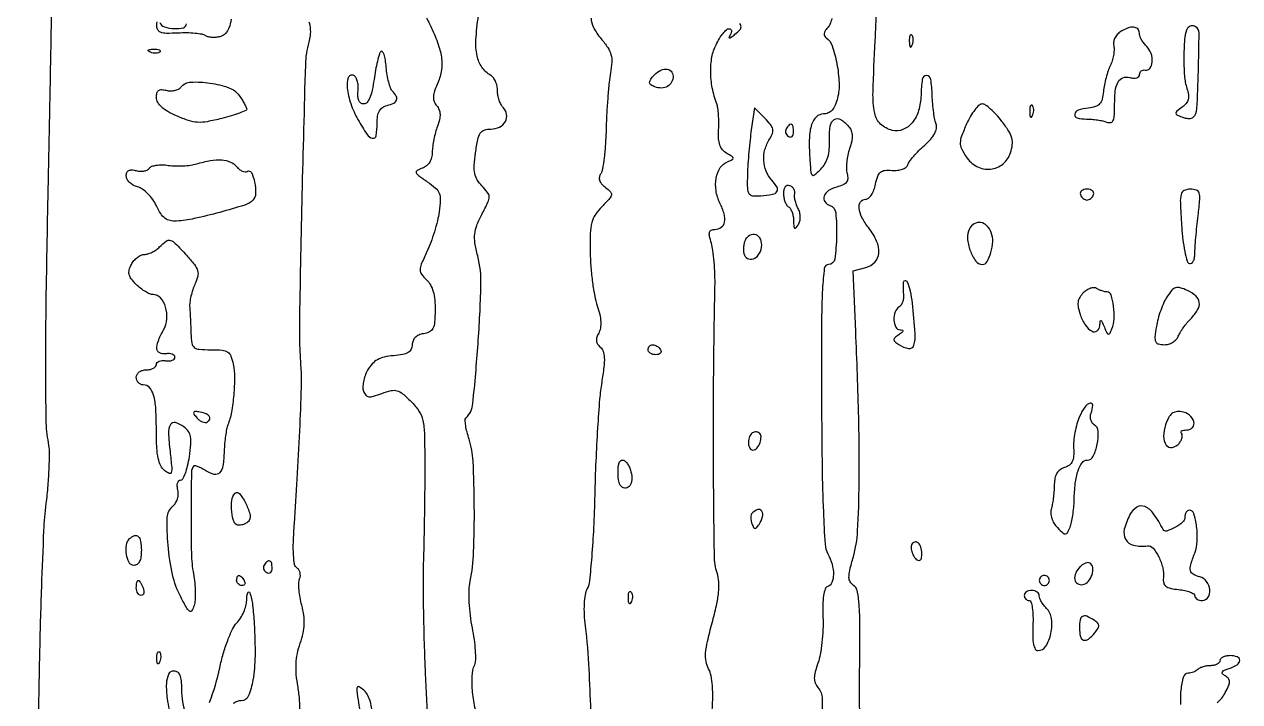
# Model space of a CAD drawing. Extents: x 0 to 5034, y 0 to 2560.
# Drawn here: x 4597.7 to 4839.9, y 1352.8 to 1487.9 of the extents above; entities that cross this region are included whole.
import ezdxf

# ---------------------------------------------------------------- set-up
doc = ezdxf.new("R2010")
doc.units = 0

msp = doc.modelspace()

# ---------------------------------------------------------------- linework, layer by layer
for points in [[(4605.074246, 1650.185329, -0.000308), (4604.971162, 1621.918107, -0.000947), (4604.80483, 1594.907046, -0.00266), (4604.552007, 1576, 0.000231), (4604.351553, 1565.003869, 0.000096), (4604.089997, 1550.121875, 0.000095), (4603.815612, 1534.164555, 0.000122), (4603.569805, 1519.5, -0.000281), (4603.313196, 1504.476953, -0.000192), (4603.005499, 1487.409375, -0.000194), (4602.696185, 1470.956661, -0.000392), (4602.437425, 1458, 0.001107), (4601.995296, 1434.153122, 0.00411), (4601.873466, 1419.122054, 0.004948), (4601.974815, 1408.998392, 0.041408), (4602.443563, 1404.449144, -0.045449), (4602.618189, 1402.608917, -0.010601), (4602.56409, 1399.504533, -0.010847), (4602.347679, 1395.921019, -0.010448), (4601.974265, 1392.305115, 0.019756), (4601.523306, 1386.967908, 0.002626), (4601.075884, 1375.656444, 0.003038), (4600.697175, 1362.233449, 0.002547), (4600.454564, 1347.99342, -0.001979)], [(4764.318228, 1348.191084, -0.012374), (4764.164097, 1353.14346, -0.004943), (4764.187981, 1359.931923, 0.003602), (4764.237299, 1367.888202, 0.018583), (4764.069256, 1372.288876, 0.029859), (4763.706498, 1374.959068, 0.208571), (4762.974096, 1376.01601, -0.121329), (4762.30367, 1376.699507, -0.132193), (4762.054635, 1377.594442, -0.061656), (4762.217597, 1379.010068, -0.009973), (4762.925565, 1381.696108, 0.056311), (4763.786803, 1386.863385, 0.010488), (4764.091868, 1396.491755, 0.009184), (4763.992243, 1409.481279, 0.004063), (4763.40624, 1426.628172), (4762.893059, 1438.756343), (4765.44653, 1439.397224, 0.147844), (4767.217347, 1440.457419, 0.168469), (4767.991015, 1442.267275, 0.122135), (4767.574138, 1444.654207, 0.062718), (4766, 1447.272871, -0.046039), (4764.643153, 1449.368906, -0.09372), (4764.07379, 1451.238643, -0.178705), (4764.383111, 1452.475934, -0.247936), (4765.375, 1453, 0.182636), (4765.945239, 1453.21548, 0.066358), (4766.521816, 1453.878611, 0.054761), (4767.017957, 1454.846306, 0.041762), (4767.348203, 1455.991016, -0.033311), (4767.776343, 1457.574945, -0.136325), (4768.334583, 1458.38818, -0.151801), (4769.195686, 1458.749152, -0.044584), (4770.645741, 1458.758629, 0.045539), (4771.72895, 1458.767771, 0.059662), (4772.694314, 1458.982265, 0.072113), (4773.419789, 1459.361614, 0.157091), (4773.78742, 1459.862259, -0.079314), (4774.138614, 1460.536763, -0.017362), (4774.956864, 1461.563101, -0.017661), (4775.997997, 1462.696253, -0.01614), (4777.147342, 1463.788866, 0.029455), (4778.350809, 1464.995509, 0.055741), (4779.140974, 1466.116915, 0.075085), (4779.507525, 1467.113148, 0.148523), (4779.430671, 1467.94422, -0.05092), (4779.175831, 1468.812922, -0.012386), (4778.939195, 1470.290266, -0.012572), (4778.751548, 1472.006361, -0.01222), (4778.648211, 1473.746046, 0.029176), (4778.351033, 1476.924478, 0.368194), (4777.507824, 1477.654612, 0.376223), (4776.674426, 1476.935942, 0.029377), (4776.417703, 1473.764051, -0.066633), (4775.934508, 1470.673593, -0.099168), (4774.660016, 1468.260126, -0.126278), (4772.815441, 1466.898119, -0.155549), (4770.693183, 1466.736138, -0.132052), (4768.372716, 1467.988885, -0.157466), (4767.183968, 1470.160676, -0.055064), (4766.853714, 1474.362948, -0.00532), (4767.286282, 1484.600688, 0.005702), (4767.546673, 1490.877083, 0.005055)], [(4638.932405, 1488.877542, -0.052693), (4638.452471, 1487.128423, -0.08951), (4637.791303, 1486.053957, -0.134119), (4636.871498, 1485.459215, -0.048528), (4636.07362, 1485.288861, -0.0409), (4635.209946, 1485.261545, -0.042722), (4634.411446, 1485.370433, -0.083355), (4633.818078, 1485.612434, 0.096302), (4633.092616, 1485.886796, 0.018931), (4631.7049, 1486.070615, 0.019436), (4630.046839, 1486.161852, 0.016957), (4628.30913, 1486.130904, -0.013991), (4625.985684, 1486.07574, -0.08817), (4624.824436, 1486.287203, -0.196136), (4624.258959, 1486.807035, -0.121595), (4624.078947, 1487.703923, -0.021898), (4624.137704, 1488.372058, -0.173426)], [(4624.662281, 1488.25, 0.222278), (4625.594539, 1487.381818, 0.066492), (4627.555003, 1487.025903, 0.074256), (4629.388103, 1487.212489, 0.342837), (4630, 1488, -0.153634)], [(4652.71372, 1348.718371, 0.007784), (4652.541555, 1353.088013, 0.031222), (4652.228465, 1355.743304, -0.022898), (4651.895352, 1358.214212, -0.034708), (4651.854535, 1360.381575, -0.037355), (4652.109962, 1362.410511, -0.033359), (4652.669515, 1364.459393, 0.028771), (4653.240016, 1366.475465, 0.044057), (4653.475628, 1368.275087, 0.044907), (4653.390423, 1370.062752, 0.031424), (4652.989071, 1372.040589, -0.02209), (4652.645581, 1373.584903, -0.023221), (4652.446579, 1375.128031, -0.023668), (4652.400345, 1376.467906, -0.088624), (4652.558465, 1377.291762, 0.075692), (4652.695625, 1377.918918, 0.076039), (4652.639566, 1378.557445, 0.081895), (4652.404537, 1379.109059, 0.113234), (4652.023058, 1379.485749, -0.21407), (4651.544039, 1380.192814, -0.02899), (4651.332218, 1382.015233, -0.02388), (4651.305886, 1384.649086, -0.008953), (4651.511354, 1388.3369, 0.004078), (4652.093216, 1397.220167, 0.003247), (4652.580581, 1406.813594, 0.002308), (4652.926046, 1415.522259, 0.025649), (4652.869515, 1419, -0.020726), (4652.595252, 1429.508146, -0.002215), (4653.078126, 1453.914977, -0.000987), (4653.757185, 1479.842022, -0.062866), (4654.451375, 1484.322145, 0.043673), (4654.715702, 1485.681866, 0.047954), (4654.727622, 1487.024169, 0.04935), (4654.486346, 1488.309375, 0.051847)], [(4677.823044, 1489.170657, -0.018308), (4678.997144, 1486.816529, -0.027193), (4680.330699, 1483.395113, -0.060394), (4680.876443, 1480.655611, -0.071655), (4680.709606, 1478.17179, -0.054402), (4679.852978, 1475.576667, 0.03034), (4679.356726, 1474.285224, 0.078078), (4679.207378, 1473.299478, 0.099369), (4679.38011, 1472.462689, 0.072897), (4679.874473, 1471.65125, -0.080121), (4680.349309, 1470.846057, -0.084458), (4680.535674, 1469.947049, -0.067733), (4680.429237, 1468.879454, -0.032184), (4680.021495, 1467.556537, 0.025072), (4679.630111, 1466.347987, 0.016849), (4679.300064, 1464.934312, 0.016993), (4679.07276, 1463.540698, 0.031935), (4679, 1462.402676, -0.061376), (4678.86713, 1461.324324, -0.076998), (4678.476389, 1460.397264, -0.082359), (4677.849932, 1459.678558, -0.083999), (4677.028997, 1459.20643, 0.038337), (4675.968067, 1458.718645, 0.367375), (4675.806088, 1458.287097, 0.15139), (4676.216986, 1457.741582, 0.008246), (4678.002395, 1456.498391, -0.031766), (4679.637942, 1455.241407, -0.119347), (4680.378681, 1454.191563, -0.107119), (4680.5989, 1452.856365, -0.023064), (4680.372738, 1450.509736, -0.024979), (4680.018528, 1448.689052, -0.014038), (4679.417128, 1446.517474, -0.013983), (4678.685089, 1444.353564, -0.022146), (4677.925724, 1442.549748, 0.010228), (4676.806316, 1440.058402, 0.096942), (4676.565291, 1438.919492, 0.165493), (4676.850013, 1438.038962, 0.045034), (4677.839964, 1436.93447, -0.078904), (4678.628622, 1435.925168, -0.057126), (4679.174303, 1434.603975, -0.046648), (4679.484902, 1432.938043, -0.026405), (4679.56358, 1430.884721, -0.016309), (4679.449062, 1428.455865, -0.094616), (4679.110373, 1427.224426, -0.165091), (4678.434525, 1426.54709, -0.079715), (4677.25, 1426.180449, 0.063343), (4676.305771, 1425.921567, 0.094703), (4675.593507, 1425.451897, 0.105308), (4675.154328, 1424.794766, 0.095113), (4675, 1423.990814, -0.113443), (4674.790077, 1423.077488, -0.148227), (4674.211395, 1422.451502, -0.088712), (4673.126314, 1422.051264, -0.02329), (4671.281418, 1421.810365, 0.034895), (4669.425597, 1421.524129, 0.072416), (4668.061034, 1420.998988, 0.081744), (4667.007881, 1420.155887, 0.055848), (4666.11425, 1418.906823, 0.039667), (4665.605084, 1417.797023, 0.038321), (4665.270562, 1416.607949, 0.040873), (4665.143341, 1415.515534, 0.100497), (4665.276303, 1414.72235, 0.087369), (4665.73688, 1413.955214, 0.186574), (4666.338306, 1413.636818, 0.102626), (4667.263673, 1413.717109, 0.017461), (4668.949304, 1414.286966, -0.032916), (4670.776177, 1414.842322, -0.124664), (4671.96084, 1414.820117, -0.108247), (4673.083121, 1414.232354, -0.021769), (4674.755833, 1412.700008, -0.050154), (4676.338511, 1410.764365, -0.094456), (4677.115889, 1408.909339, -0.047021), (4677.434142, 1406.142199, -0.005134), (4677.5, 1399.728569, -0.002243), (4677.479656, 1395.192945, -0.001504), (4677.417538, 1390.007767, -0.001515), (4677.327056, 1384.986303, -0.002992), (4677.219279, 1381, 0.008997), (4677.155816, 1376.775152, 0.003424), (4677.21368, 1370.884375, 0.00339), (4677.363831, 1364.482904, 0.004145), (4677.594419, 1358.5, -0.001603), (4678.059702, 1347.836962, -0.009036)], [(4687.589655, 1351.24511, -0.033616), (4687.019101, 1354.722934, -0.034584), (4686.934551, 1357.942151, -0.090523), (4687.445096, 1360.188967, 0.098143), (4687.65527, 1361.183182, 0.018575), (4687.60968, 1363.045377, 0.019196), (4687.388539, 1365.24916, 0.016575), (4686.991452, 1367.541176, -0.021058), (4686.586357, 1370.010831, -0.018321), (4686.366822, 1372.62343, -0.018921), (4686.34424, 1375.036734, -0.042674), (4686.551695, 1376.852209, 0.040469), (4687.237462, 1382.627851, 0.011228), (4687.372902, 1391.758075, 0.009709), (4687.128499, 1400.794439, 0.066674), (4686.335934, 1405.159591, -0.016761), (4685.92251, 1406.601427, -0.024), (4685.661277, 1407.905309, -0.021506), (4685.548036, 1408.962222, -0.21553), (4685.701052, 1409.367718, 0.173021), (4687.090365, 1412.297875, 0.006958), (4688.119059, 1424.204511, 0.011198), (4688.69782, 1435.799917, 0.068646), (4688.044401, 1441.737949, -0.021022), (4687.507658, 1444.324142, -0.065735), (4687.452143, 1446.096227, -0.069621), (4687.858957, 1447.765969, -0.025627), (4688.870711, 1449.976457, 0.010271), (4690.078888, 1452.415351, 0.10884), (4690.322373, 1453.491167, 0.166736), (4690.025346, 1454.373611, 0.032582), (4688.903344, 1455.652211, -0.060009), (4687.955614, 1456.859521, -0.089102), (4687.473262, 1458.110869, -0.063691), (4687.370234, 1459.744869, -0.017996), (4687.625961, 1462.287741, -0.014507), (4688.068844, 1464.943728, -0.09501), (4688.572288, 1466.190802, -0.173409), (4689.360392, 1466.795224, -0.077868), (4690.667309, 1467, 0.114101), (4692.384986, 1467.397149, 0.149203), (4693.55729, 1468.490711, 0.172919), (4693.82033, 1469.924325, 0.157383), (4693.132783, 1471.267217, -0.077563), (4692.698217, 1471.862508, -0.038184), (4692.332755, 1472.728274, -0.036712), (4692.0835, 1473.705613, -0.044108), (4692, 1474.65031, 0.054437), (4691.899529, 1475.5704, 0.050109), (4691.602258, 1476.4745, 0.053557), (4691.164697, 1477.230255, 0.10172), (4690.645985, 1477.70031, -0.108016), (4688.888835, 1479.332939, -0.101062), (4687.920674, 1481.588321, -0.066579), (4687.690897, 1484.815607, -0.022015), (4688.194141, 1489.549563, 0.007956)], [(4710.691066, 1489.125677, 0.140552), (4711.104577, 1487.268005, 0.050344), (4712.648682, 1485.00567, -0.02874), (4713.967161, 1483.242344, -0.078699), (4714.610204, 1481.830931, -0.081247), (4714.774842, 1480.316542, -0.032062), (4714.527423, 1478.228593, 0.019732), (4714.249869, 1476.295295, 0.006247), (4713.986009, 1473.392149, 0.006227), (4713.772383, 1470.144878, 0.006883), (4713.648179, 1467, -0.010365), (4713.50995, 1464.025451, -0.013207), (4713.253348, 1461.291374, -0.011179), (4712.929683, 1459.033021, -0.099358), (4712.574888, 1458.098296, 0.097149), (4712.305571, 1457.398022, 0.126351), (4712.358857, 1456.715478, 0.103215), (4712.757366, 1456.043039, 0.049726), (4713.50672, 1455.371428, -0.039993), (4714.504968, 1454.511121, -0.242931), (4714.70212, 1453.88029, -0.142075), (4714.337806, 1453.137478, -0.011789), (4712.838952, 1451.566225, 0.049211), (4711.508121, 1449.944045, 0.085002), (4710.799758, 1448.354044, 0.055461), (4710.496666, 1446.183005, 0.01128), (4710.475885, 1442.293094, 0.015384), (4710.613871, 1439.419613, 0.013128), (4710.93179, 1436.403108, 0.013327), (4711.366355, 1433.674073, 0.036197), (4711.863644, 1431.781318, -0.024515), (4712.368078, 1430.028871, -0.044239), (4712.580604, 1428.551017, -0.055182), (4712.511842, 1427.320981, -0.08624), (4712.160911, 1426.323049, 0.051693), (4711.794468, 1425.472762, 0.104211), (4711.724858, 1424.749492, 0.117621), (4711.952652, 1424.117398, 0.077588), (4712.472953, 1423.541731, -0.141684), (4713.047092, 1422.717271, -0.071592), (4713.280548, 1421.461859, -0.040875), (4713.202633, 1419.552544, -0.010554), (4712.761259, 1416.5, 0.021083), (4712.350443, 1413.164402, 0.004656), (4711.941178, 1407.415625, 0.004833), (4711.593998, 1400.757034, 0.004636), (4711.369897, 1394, -0.005803), (4711.139174, 1387.500991, -0.008135), (4710.771432, 1381.704828, -0.005519), (4710.333896, 1376.892302, -0.093338), (4709.883273, 1375.370251, 0.075645), (4709.474042, 1374.147555, 0.028983), (4709.269457, 1372.361129, 0.025835), (4709.260005, 1370.221305, 0.019292), (4709.462267, 1367.870251, -0.019642), (4710.193253, 1359.303129, -0.003337), (4710.835188, 1342.920999, -0.003722)], [(4734.755316, 1350.54053, 0.015107), (4734.901478, 1353.467998, 0.024022), (4734.830367, 1355.974746, 0.028091), (4734.561589, 1357.99044, 0.075812), (4734.081135, 1359.348398, -0.079576), (4733.571414, 1360.824097, -0.062602), (4733.48892, 1362.515911, -0.038105), (4733.846195, 1364.840641, -0.009662), (4734.784466, 1368.546292, 0.012558), (4735.637208, 1371.99804, 0.029778), (4736.052249, 1374.610663, 0.039844), (4736.090667, 1376.70299, 0.059576), (4735.763114, 1378.5, -0.071417), (4735.232469, 1381.858253, -0.001695), (4735.061564, 1397.77689, -0.003842), (4735.067698, 1415.91355, -0.003051), (4735.344372, 1435.5, 0.013183), (4735.329033, 1437.998836, 0.012397), (4735.182969, 1440.545312, 0.012466), (4734.941254, 1442.795269, 0.041256), (4734.624467, 1444.25, -0.020673), (4734.256082, 1445.660074, -0.11498), (4734.267546, 1446.437111, -0.229325), (4734.61102, 1446.849427, -0.106748), (4735.308259, 1447, 0.155565), (4736.578822, 1447.405114, 0.192018), (4737.248716, 1448.440941, 0.118882), (4737.178894, 1450.102226, 0.047253), (4736.341577, 1452.241371, -0.079382), (4735.558859, 1454.692483, -0.08276), (4735.595588, 1457.228992, -0.095777), (4736.405978, 1459.314683, -0.16174), (4737.840247, 1460.494892, 0.020528), (4738.781256, 1460.902627, 0.314017), (4738.945884, 1461.195334, 0.232051), (4738.744343, 1461.522419, 0.012761), (4737.679949, 1462.156142, -0.091416), (4736.853158, 1462.843853, -0.090821), (4736.323695, 1463.782674, -0.068207), (4736.067498, 1465.071983, -0.028895), (4736.063649, 1466.838892, 0.015518), (4736.100788, 1468.350568, 0.01541), (4736.044286, 1469.865175, 0.015448), (4735.913261, 1471.18436, 0.056297), (4735.711613, 1472, -0.040695), (4734.814985, 1475.196253, -0.044888), (4734.486524, 1478.391618, -0.048452), (4734.735619, 1481.346153, -0.070567), (4735.561258, 1483.82234, -0.02315), (4736.240381, 1485.039212, -0.031243), (4736.970395, 1486.066562, -0.032174), (4737.654108, 1486.808497, -0.192809), (4738.132259, 1487, -0.16195), (4738.443646, 1486.896425, -0.18789), (4738.607864, 1486.632812, -0.123839), (4738.583301, 1486.228967, -0.058523), (4738.367059, 1485.75, 0.044158), (4738.141783, 1485.286883, 0.573423), (4738.238456, 1485.166556, 0.123601), (4738.58011, 1485.308305, 0.010611), (4739.33327, 1485.893382, 0.028994), (4740.306757, 1486.781632, 0.20023), (4740.540372, 1487.370034, 0.16303), (4740.309991, 1488.020266, 0.017842)], [(4758.635268, 1489.030995, -0.034374), (4758.236162, 1487.868298, -0.096806), (4757.758359, 1487.158359, 0.050533), (4757.284983, 1486.578236, 0.116692), (4757.09267, 1486.053191, 0.155482), (4757.180638, 1485.595105, 0.115626), (4757.525663, 1485.208359, -0.162218), (4758.731925, 1483.578177, -0.03251), (4759.639989, 1480.027976, -0.035044), (4760.085676, 1476.181433, -0.07485), (4759.775505, 1473.213449, -0.035219), (4759.285492, 1471.754157, -0.080104), (4758.675182, 1470.76811, -0.107713), (4757.916969, 1470.201112, -0.107283), (4756.99046, 1470, 0.191933), (4755.556094, 1469.428335, 0.127039), (4754.60314, 1467.906875, 0.070025), (4754.156911, 1465.260028, 0.022805), (4754.230025, 1461.287782, 0.0053), (4754.439048, 1458.491294, 0.169981), (4754.715323, 1457.875865, 0.397866), (4755.18356, 1457.850193, 0.020058), (4756.416132, 1458.981691, 0.06523), (4757.269079, 1460.085843, 0.060287), (4757.836338, 1461.401644, 0.051485), (4758.132736, 1462.996683, 0.030013), (4758.17333, 1464.943909, -0.046586), (4758.317811, 1467.619822, -0.210263), (4759.131886, 1468.913877, -0.299503), (4760.387925, 1468.929919, -0.077364), (4761.982663, 1467.52089, -0.077517), (4762.496276, 1466.660153, -0.084846), (4762.702673, 1465.710387, -0.06637), (4762.60172, 1464.564131, -0.028767), (4762.180896, 1463.089075, 0.032281), (4761.825726, 1461.810174, 0.026538), (4761.609329, 1460.409519, 0.027327), (4761.549487, 1459.09759, 0.061758), (4761.680561, 1458.113533, -0.069455), (4761.800211, 1457.09636, -0.160879), (4761.546447, 1456.380392, -0.128998), (4760.864714, 1455.857199, -0.038041), (4759.604773, 1455.43694, 0.08412), (4757.974463, 1454.721078, 0.160633), (4757.094866, 1453.612332, 0.242202), (4757.229984, 1452.520612, 0.164063), (4758.25, 1451.749722, -0.296259), (4759.407723, 1450.296811, -0.029518), (4759.583837, 1445.633056, -0.029815), (4759.212654, 1441.054161, -0.373407), (4758, 1440.000093, 0.37798), (4757.139125, 1439.239603, 0.018463), (4756.778918, 1435.135813, 0.012005), (4756.587017, 1427.928393, 0.001488), (4756.592737, 1412.227552, 0.002554), (4756.699397, 1399.600754, 0.007045), (4756.945318, 1390.707211, 0.005663), (4757.289072, 1384.234679, 0.10716), (4757.842737, 1382.293849, -0.054466), (4758.677958, 1380.218245, -0.069375), (4758.955866, 1378.175575, -0.090416), (4758.658908, 1376.576802, -0.224947), (4757.821171, 1375.773724, 0.233452), (4757.322358, 1375.279833, 0.044534), (4757.006576, 1374.004141, 0.033869), (4756.84629, 1372.143601, 0.014666), (4756.873901, 1369.65721, -0.020525), (4756.872413, 1367.216546, -0.01683), (4756.676182, 1364.615899, -0.017156), (4756.33273, 1362.235227, -0.042372), (4755.875648, 1360.532655, 0.020204), (4755.30909, 1358.742882, 0.066854), (4755.14593, 1357.520204, 0.096499), (4755.334614, 1356.556014, 0.076919), (4755.879791, 1355.644843, -0.173016), (4756.700477, 1353.397145, -0.006027), (4756.656943, 1343.957264, -0.009478)], [(4634.616066, 1352.662797, 0.037871), (4636.625828, 1359.591106, -0.019266), (4637.319851, 1362.365147, -0.020036), (4638.217703, 1365.040889, -0.020199), (4639.176857, 1367.283165, -0.077553), (4640.030271, 1368.532222, 0.048104), (4640.784276, 1369.507659, 0.036295), (4641.421392, 1370.703966, 0.037157), (4641.857925, 1371.928184, 0.067162), (4642, 1372.981118, -0.071163), (4642.223157, 1374.541105, -0.738336), (4642.625484, 1374.546993, -0.048315), (4643.167341, 1372.08796, -0.015254), (4643.505146, 1368.337437, -0.01748), (4643.66092, 1361.9449, -0.039333), (4643.229121, 1357.118077, -0.055875), (4642.318528, 1353.945203, -0.303779), (4640.906353, 1353, 0.090883), (4640.127384, 1352.85723, 0.057641), (4639.305603, 1352.431812, 0.055485)], [(4835.430021, 1352.601193, 0.094382), (4837.070099, 1354.630982, 0.019605), (4837.736459, 1356.002769, 0.103496), (4837.907191, 1356.816851, 0.173944), (4837.693949, 1357.412144, 0.082387), (4837.071658, 1357.955713, -0.063231), (4836.533758, 1358.390574, -0.323632), (4836.48371, 1358.749233, -0.173438), (4836.851091, 1359.084681, -0.022305), (4837.867872, 1359.458064, 0.062223), (4839.419493, 1360.172709, 0.245501), (4839.937306, 1361.049599, 0.3343), (4839.461664, 1361.754924, 0.083253), (4838, 1362, 0.048028), (4837.234582, 1361.926307, 0.068025), (4836.5875, 1361.70625, 0.088204), (4836.151477, 1361.381882, 0.191087), (4836, 1361, -0.177615), (4835.860016, 1360.618367, -0.092341), (4835.461458, 1360.29375, -0.072432), (4834.868098, 1360.073966, -0.05258), (4834.166667, 1360, 0.036504), (4833.409763, 1359.944666, 0.034164), (4832.651562, 1359.779687, 0.036004), (4831.999329, 1359.538249, 0.089964), (4831.583333, 1359.25, -0.064082), (4831.211141, 1358.962682, -0.039128), (4830.710938, 1358.720313, -0.038656), (4830.168334, 1358.555011, -0.054664), (4829.666667, 1358.5, 0.335302), (4828.71452, 1357.780608, 0.043716), (4828.204761, 1355.120506, 0.043893), (4828.164235, 1352.27293, 0.179878)], [(4627.054497, 1349.138673, -0.017893), (4626.226472, 1353.424944, -0.05009), (4626.058638, 1356.47612, -0.091637), (4626.49062, 1358.338597, -0.298446), (4627.5, 1359, -0.170776), (4628.177533, 1358.761636, -0.128246), (4628.652563, 1358.122448, -0.072326), (4628.928749, 1356.991994, -0.022788), (4629.015313, 1355.25, 0.080653), (4629.832255, 1350.345077, 0.471751)]]:
    msp.add_lwpolyline(points, format="xyb")
for points in [[(4829.564595, 1487.104518, 0.119347), (4828.989993, 1485.347107, 0.016824), (4828.818106, 1481.511923, 0.019682), (4828.928307, 1477.607188, 0.064247), (4829.430545, 1475.076196, -0.043628), (4829.728158, 1473.844085, -0.100985), (4829.679414, 1472.898075, -0.111523), (4829.271946, 1472.105552, -0.060675), (4828.469054, 1471.353713, 0.012696), (4827.410112, 1470.537341, 0.215216), (4827.217357, 1470.152822, 0.297381), (4827.409022, 1469.831177, 0.022226), (4828.389631, 1469.403979, 0.038507), (4829.081879, 1469.197832, 0.045653), (4829.759048, 1469.115346, 0.051699), (4830.326794, 1469.157057, 0.153375), (4830.668981, 1469.335647, 0.185708), (4831.419311, 1471.024156, 0.00609), (4831.710674, 1478.538769, 0.005013), (4831.836888, 1486.164991, 0.261675), (4831.149332, 1487.407708, 0.090625), (4830.719709, 1487.575738, 0.095564), (4830.266722, 1487.576423, 0.099652), (4829.860925, 1487.410717, 0.108141)], [(4774.078947, 1484.416667, 0.018894), (4774.137993, 1483.670344, 0.168741), (4774.279315, 1483.37858, 0.470617), (4774.461564, 1483.395823, 0.054073), (4774.683114, 1483.8125, 0.051402), (4774.839148, 1484.359369, 0.05415), (4774.876576, 1484.916927, 0.060344), (4774.797407, 1485.402231, 0.126455), (4774.604167, 1485.729167, 0.296942), (4774.385309, 1485.77538, 0.208169), (4774.200665, 1485.592839, 0.077125), (4774.089945, 1485.112848, 0.028489)], [(4816.477519, 1486.588852, 0.065579), (4815.682179, 1486.015216, 0.077046), (4815.112064, 1485.282441, 0.082824), (4814.818643, 1484.458558, 0.093173), (4814.826155, 1483.618563, -0.059691), (4814.892238, 1482.745099, -0.03192), (4814.775893, 1481.66747, -0.031274), (4814.513844, 1480.567588, -0.042218), (4814.133906, 1479.618563, 0.034731), (4813.705488, 1478.593147, 0.017176), (4813.299105, 1477.241078, 0.016957), (4812.972025, 1475.803504, 0.023754), (4812.785269, 1474.5, -0.038289), (4812.515373, 1472.94028, -0.123948), (4812.020352, 1472.022237, -0.132795), (4811.172086, 1471.483789, -0.046781), (4809.75, 1471.183578, 0.05018), (4807.742422, 1470.745519, 0.283469), (4807.064162, 1469.945535, 0.388652), (4807.547558, 1469.22447, 0.059783), (4809.418213, 1469, -0.021293), (4810.459904, 1468.955618, -0.016361), (4811.590725, 1468.821697, -0.016637), (4812.641583, 1468.626269, -0.037334), (4813.418213, 1468.393011, 0.118487), (4814.190558, 1468.291618, 0.247035), (4814.680869, 1468.619705, 0.107375), (4814.937752, 1469.503776, 0.017215), (4815, 1471.311224, -0.022638), (4815.146332, 1474.541629, -0.096369), (4815.682847, 1476.388765, -0.194574), (4816.649354, 1477.222242, -0.146806), (4818.064583, 1477.27286, 0.053041), (4818.805533, 1477.161031, 0.087566), (4819.431471, 1477.243421, 0.125066), (4819.844976, 1477.499455, 0.194279), (4820, 1477.883369, -0.104944), (4820.086259, 1478.289822, -0.123822), (4820.328167, 1478.598552, -0.121698), (4820.691041, 1478.759545, -0.099203), (4821.117163, 1478.75, 0.29795), (4822.048457, 1479.099475, 0.143358), (4822.502355, 1480.351193, 0.09802), (4822.275047, 1482.059033, 0.114918), (4821.413699, 1483.443444, -0.032239), (4820.872692, 1484.059109, -0.032232), (4820.415274, 1484.739265, -0.034004), (4820.096431, 1485.383421, -0.098224), (4820, 1485.869554, 0.138532), (4819.737351, 1486.79933, 0.207592), (4819.056155, 1487.276245, 0.12887), (4817.949004, 1487.215408, 0.045695)], [(4624.729167, 1482.395833, -0.126455), (4624.402231, 1482.202593, -0.060344), (4623.916927, 1482.123424, -0.05415), (4623.359369, 1482.160852, -0.051402), (4622.8125, 1482.316886, -0.054073), (4622.395823, 1482.538436, -0.470617), (4622.37858, 1482.720685, -0.168741), (4622.670344, 1482.862007, -0.018894), (4623.416667, 1482.921053, -0.028489), (4624.112848, 1482.910055, -0.077125), (4624.592839, 1482.799335, -0.208169), (4624.77538, 1482.614691, -0.296942)], [(4668.76422, 1482.4423, 0.121458), (4668.44303, 1481.901544, 0.013151), (4668.055679, 1480.490626, 0.015518), (4667.685416, 1478.758576, 0.011922), (4667.385389, 1476.847553, -0.019191), (4667.020258, 1474.723786, -0.047989), (4666.548903, 1473.224189, -0.074489), (4665.986119, 1472.304515, -0.221767), (4665.33332, 1472, -0.152255), (4664.749034, 1472.182143, -0.142327), (4664.352988, 1472.668245, -0.091311), (4664.170649, 1473.488297, -0.036284), (4664.212151, 1474.645108, 0.045739), (4664.22989, 1475.689568, 0.057072), (4664.048257, 1476.641945, 0.068052), (4663.707884, 1477.368013, 0.166345), (4663.25, 1477.728442, 0.423699), (4662.253544, 1477.229345, 0.102903), (4662.048797, 1475.185211, 0.057696), (4662.746869, 1472.07111, 0.044091), (4664.184141, 1468.886155, 0.017043), (4665.984639, 1465.923713, 0.19902), (4667.080548, 1465.177672, 0.427588), (4667.807169, 1465.678349, 0.039856), (4668, 1468.09362, -0.036274), (4668.107747, 1469.576866, -0.090272), (4668.453888, 1470.603855, -0.116362), (4669.072938, 1471.286165, -0.086845), (4670, 1471.710251, 0.045716), (4671.3306, 1472.19166, 0.195671), (4671.891836, 1472.799174, 0.226741), (4671.825716, 1473.560981, 0.061062), (4671.066826, 1474.55, -0.107766), (4670.685624, 1475.155656, -0.023012), (4670.314705, 1476.350332, -0.023051), (4670.006663, 1477.80318, -0.020157), (4669.816826, 1479.344746, 0.019452), (4669.643464, 1480.7691, 0.041915), (4669.376932, 1481.84061, 0.079697), (4669.069264, 1482.422135, 0.458076)], [(4727, 1477.559017, -0.119188), (4726.707136, 1476.347891, -0.142989), (4725.903469, 1475.499899, -0.131302), (4724.710318, 1475.173451, -0.093361), (4723.339489, 1475.42322, -0.048699), (4722.590352, 1475.797865, -0.216594), (4722.326081, 1476.198473, -0.18113), (4722.431225, 1476.712347, -0.033143), (4723.009821, 1477.511833, -0.085272), (4724.24887, 1478.572401, -0.132259), (4725.595693, 1478.952139, -0.201153), (4726.587677, 1478.549954, -0.199746)], [(4640.51464, 1473.675636, -0.012021), (4641.083441, 1472.820528, -0.015353), (4641.563676, 1472.005072, -0.013284), (4641.922147, 1471.30796, -0.112571), (4642, 1470.966543, -0.301132), (4641.813482, 1470.684932, -0.010586), (4640.5397, 1470.176691, -0.016492), (4638.934289, 1469.634871, -0.010405), (4637.028766, 1469.10401, -0.01741), (4634.137862, 1468.469451, -0.059353), (4632.217823, 1468.348922, -0.065515), (4630.424557, 1468.687704, -0.024492), (4628.028766, 1469.607409, -0.026564), (4626.253255, 1470.506243, -0.055398), (4625.004379, 1471.421467, -0.076063), (4624.255862, 1472.354986, -0.131759), (4624, 1473.309079, -0.059275), (4624.105265, 1474.193896, -0.179612), (4624.43837, 1474.688975, -0.169607), (4625.028904, 1474.863326, -0.051758), (4625.963232, 1474.719866, 0.061492), (4626.785643, 1474.609879, 0.056956), (4627.632531, 1474.697991, 0.06093), (4628.375988, 1474.960285, 0.104678), (4628.889071, 1475.366339, -0.210007), (4630.866307, 1476.35601, -0.048661), (4634.6694, 1476.17648, -0.049145), (4638.46058, 1475.238149, -0.155983)], [(4742.59204, 1466.856984, 0.009257), (4742.337532, 1464.86351, 0.005353), (4742.101602, 1462.457989, 0.005348), (4741.916486, 1460.038616, 0.008942), (4741.818992, 1458, 0.010719), (4741.795016, 1455.168801, 0.135562), (4742.089494, 1454.154093, 0.237792), (4742.803499, 1453.714413, 0.039679), (4744.463766, 1453.70491, 0.023564), (4746.815521, 1453.990179, 0.199888), (4747.697443, 1454.54606, 0.299303), (4747.724946, 1455.400461, 0.046561), (4746.660536, 1456.82261, -0.087159), (4745.534531, 1458.611908, -0.084109), (4745.067556, 1460.700331, -0.080799), (4745.308286, 1462.8983, -0.072102), (4746.233502, 1465.002289, 0.050494), (4746.790778, 1466.13463, 0.143296), (4746.853269, 1467.003645, 0.116048), (4746.435758, 1467.881525, 0.027608), (4745.34874, 1469.095704), (4743.230476, 1471.213968)], [(4785.515028, 1468.033326, 0.01383), (4784.490123, 1465.581732, 0.08887), (4784.235959, 1464.267551, 0.117258), (4784.493578, 1463.113776, 0.031738), (4785.424713, 1461.474559, 0.127654), (4787.551973, 1459.544539, 0.144488), (4790.24809, 1459.009513, 0.150606), (4792.721222, 1460.026271, 0.14145), (4794.267074, 1462.282257, 0.051727), (4794.617576, 1463.877031, 0.095819), (4794.514545, 1465.194001, 0.0742), (4793.894652, 1466.592402, 0.021558), (4792.543194, 1468.532257, 0.021869), (4791.435432, 1469.85996, 0.027576), (4790.294117, 1470.98135, 0.027686), (4789.263875, 1471.791037, 0.153882), (4788.600983, 1472, 0.193556), (4787.987194, 1471.753146, 0.036232), (4787.159375, 1470.83479, 0.034047), (4786.294883, 1469.552252, 0.025354)], [(4798.078947, 1470.416667, 0.018894), (4798.137993, 1469.670344, 0.168741), (4798.279315, 1469.37858, 0.470617), (4798.461564, 1469.395823, 0.054073), (4798.683114, 1469.8125, 0.051402), (4798.839148, 1470.359369, 0.05415), (4798.876576, 1470.916927, 0.060344), (4798.797407, 1471.402231, 0.126455), (4798.604167, 1471.729167, 0.296942), (4798.385309, 1471.77538, 0.208169), (4798.200665, 1471.592839, 0.077125), (4798.089945, 1471.112848, 0.028489)], [(4749.542705, 1467.069098, 0.108373), (4749.401101, 1466.665803, 0.099685), (4749.434921, 1466.22714, 0.095498), (4749.639411, 1465.820631, 0.090427), (4749.983688, 1465.510081, 0.136093), (4750.36964, 1465.397824, 0.190788), (4750.701458, 1465.524436, 0.140899), (4750.925389, 1465.890269, 0.067432), (4751, 1466.440983, 0.039415), (4750.914842, 1467.519563, 0.25701), (4750.592818, 1467.933879, 0.315493), (4750.13314, 1467.838655, 0.050477)], [(4639.990862, 1459.51101, 0.049067), (4640.52708, 1458.980532, 0.063159), (4641.115466, 1458.615066, 0.077158), (4641.664283, 1458.459831, 0.170426), (4642.08399, 1458.551909, -0.44033), (4642.938043, 1458.310024, -0.067684), (4643.581531, 1456.43183, -0.053985), (4643.781414, 1454.141407, -0.193508), (4643.216314, 1452.816314, -0.121173), (4641.611059, 1451.844829, -0.00892), (4636.637278, 1450.386458, -0.013184), (4631.558619, 1449.138183, -0.038898), (4628, 1448.647993, -0.069753), (4626.718027, 1448.750966, -0.108061), (4625.714815, 1449.216801, -0.087218), (4624.856427, 1450.144156, -0.033293), (4624, 1451.688843, 0.045253), (4623.259773, 1452.951847, 0.040596), (4622.279688, 1454.111399, 0.042896), (4621.220262, 1455.007719, 0.091272), (4620.25, 1455.457895, -0.062644), (4619.389777, 1455.798984, -0.066716), (4618.660937, 1456.336956, -0.074691), (4618.168236, 1456.981588, -0.126543), (4618, 1457.635683, -0.090797), (4618.124686, 1458.316642, -0.180747), (4618.481014, 1458.723054, -0.14024), (4619.093332, 1458.85656, -0.047984), (4619.999004, 1458.710511, 0.0518), (4620.810231, 1458.586022, 0.058686), (4621.595313, 1458.639866, 0.067389), (4622.238965, 1458.853371, 0.141524), (4622.626136, 1459.204092, -0.173027), (4623.077624, 1459.565149, -0.045985), (4623.987093, 1459.787706, -0.04098), (4625.135567, 1459.863817, -0.032384), (4626.377132, 1459.763673, 0.028994), (4627.755439, 1459.643099, 0.020211), (4629.317032, 1459.660483, 0.020453), (4630.818454, 1459.799686, 0.039258), (4632, 1460.053781, -0.029151), (4634.795399, 1460.714258, -0.060462), (4637.030805, 1460.832748, -0.081955), (4638.750791, 1460.42755, -0.121382)], [(4749, 1454.14235, 0.045044), (4749.074041, 1453.322151, 0.045465), (4749.29375, 1452.531129, 0.049524), (4749.616298, 1451.881348, 0.114875), (4750, 1451.5, -0.12069), (4750.385111, 1451.108369, -0.047523), (4750.710748, 1450.419912, -0.04346), (4750.935496, 1449.574966, -0.041553), (4751.015313, 1448.690983, 0.012549), (4751.051234, 1447.571801, 0.212731), (4751.216508, 1447.251526, 0.414835), (4751.47142, 1447.280007, 0.02725), (4751.945537, 1447.946118, 0.077869), (4752.254737, 1448.660123, 0.06565), (4752.355186, 1449.47848, 0.062445), (4752.240142, 1450.333763, 0.058306), (4751.916721, 1451.155608, -0.034603), (4751.574965, 1451.916356, -0.03122), (4751.327617, 1452.743358, -0.032609), (4751.200913, 1453.513762, -0.08021), (4751.236497, 1454.08449, 0.105701), (4751.242123, 1454.564288, 0.086976), (4751.055408, 1455.042267, 0.083322), (4750.707537, 1455.44521, 0.085435), (4750.25, 1455.708333, 0.149661), (4749.752551, 1455.735386, 0.165064), (4749.34777, 1455.475955, 0.114613), (4749.085506, 1454.926623, 0.054352)], [(4808.191667, 1453.925, 0.073624), (4808.399741, 1453.514089, 0.066918), (4808.723802, 1453.165781, 0.070382), (4809.110048, 1452.930417, 0.102038), (4809.5, 1452.85, 0.102038), (4809.889952, 1452.930417, 0.070382), (4810.276198, 1453.165781, 0.066918), (4810.600259, 1453.514089, 0.073624), (4810.808333, 1453.925, 0.159683), (4810.810399, 1454.333474, 0.143818), (4810.571823, 1454.684219, 0.107546), (4810.111023, 1454.920344, 0.064908), (4809.5, 1455, 0.064908), (4808.888977, 1454.920344, 0.107546), (4808.428177, 1454.684219, 0.143818), (4808.189601, 1454.333474, 0.159683)], [(4828.353126, 1447.780774, 0.013794), (4828.60945, 1444.988051, 0.020774), (4829.000446, 1442.575239, 0.016516), (4829.456143, 1440.673802, 0.250234), (4829.907679, 1440.19744, 0.224815), (4830.323266, 1440.247774, 0.125194), (4830.681684, 1440.625706, 0.081055), (4830.926018, 1441.299131, 0.045674), (4831.008692, 1442.166667, -0.015793), (4831.052431, 1443.404935, -0.004303), (4831.200069, 1445.356771, -0.004348), (4831.405943, 1447.568881, -0.004512), (4831.647983, 1449.75, 0.007801), (4831.985638, 1452.98684, 0.094717), (4831.860885, 1454.223595, 0.245018), (4831.298091, 1454.804028, 0.080236), (4830.084738, 1455, 0.111733), (4828.86927, 1454.72495, 0.226324), (4828.266168, 1453.980005, 0.069864), (4828.107988, 1452.33586, 0.005088)], [(4786.048765, 1447.091118, 0.145817), (4785.667392, 1445.227016, 0.065872), (4786.215363, 1442.768992, 0.069089), (4787.323048, 1440.686571, 0.238669), (4788.641592, 1440.007802, 0.273161), (4789.593612, 1440.561112, 0.059339), (4790.350634, 1442.389924, 0.056461), (4790.705594, 1444.573826, 0.104056), (4790.421789, 1446.343218, 0.103219), (4789.541925, 1447.709554, 0.157171), (4788.301021, 1448.357442, 0.178626), (4787.032196, 1448.12113, 0.13627)], [(4629.999183, 1441.839751, -0.017811), (4631.597253, 1439.959801, -0.096021), (4632.210863, 1438.773806, -0.133296), (4632.234687, 1437.637912, -0.047148), (4631.690031, 1436.089751, 0.029127), (4631.242998, 1434.951643, 0.022833), (4630.888673, 1433.673239, 0.02335), (4630.668584, 1432.450044, 0.051155), (4630.64092, 1431.5, -0.004508), (4630.704554, 1430.508551, -0.001742), (4630.775598, 1429.132812, -0.001724), (4630.842279, 1427.64083, -0.00213), (4630.893701, 1426.25, 0.028236), (4631.067954, 1424.300635, 0.187289), (4631.540995, 1423.466535, 0.154698), (4632.505901, 1423.083767, 0.017674), (4634.875, 1423, -0.021255), (4637.105456, 1422.90514, -0.123476), (4638.210258, 1422.525835, -0.15862), (4638.862771, 1421.718524, -0.04196), (4639.329093, 1420.104535, -0.050605), (4639.579805, 1417.508399, -0.02128), (4639.413397, 1414.000509, -0.021287), (4638.949093, 1410.517472, -0.050276), (4638.237275, 1408, 0.046873), (4637.999705, 1407.181073, 0.012639), (4637.779484, 1405.845309, 0.012683), (4637.605503, 1404.308828, 0.012827), (4637.510462, 1402.771266, -0.025291), (4637.254392, 1399.823553, -0.154646), (4636.60618, 1398.461139, -0.273469), (4635.528701, 1398.144335, -0.077738), (4633.857143, 1398.857143, 0.016992), (4633.047928, 1399.325064, 0.026096), (4632.315114, 1399.668364, 0.02387), (4631.71907, 1399.877996, 0.276966), (4631.489074, 1399.819288, 0.193866), (4630.981919, 1398.611369, 0.00251), (4630.902255, 1390.231903, 0.006792), (4630.973529, 1382.396304, 0.039545), (4631.392478, 1378.292173, -0.021242), (4631.638059, 1376.527768, -0.019775), (4631.74068, 1374.706156, -0.020203), (4631.702206, 1373.08094, -0.060891), (4631.49788, 1371.99332, -0.051238), (4631.054228, 1370.971776, -0.43206), (4630.618473, 1370.863742, -0.122864), (4630.06091, 1371.457888, -0.006893), (4628.848903, 1373.701148, -0.065526), (4627.22067, 1378.151951, -0.033855), (4626.320818, 1384.020194, -0.029363), (4626.178832, 1389.530002, -0.214483), (4627.312624, 1391.844492, 0.084871), (4627.840784, 1392.460541, 0.061357), (4628.207704, 1393.289203, 0.060583), (4628.366146, 1394.194504, 0.077158), (4628.280134, 1395.036768, -0.049141), (4628.160676, 1395.788585, -0.082365), (4628.227559, 1396.4233, -0.120492), (4628.461904, 1396.843065, -0.208389), (4628.822096, 1397, 0.276198), (4629.273201, 1397.269768, 0.033253), (4629.772831, 1398.369628, 0.031971), (4630.232191, 1399.875955, 0.020809), (4630.576649, 1401.662565, 0.015754), (4630.872672, 1404.17364, 0.066561), (4630.801498, 1405.684157, 0.107541), (4630.363094, 1406.737876, 0.082913), (4629.4906, 1407.630532, 0.085973), (4627.808343, 1408.463684, 0.349368), (4626.820443, 1408.064629, 0.140418), (4626.419635, 1406.395435, 0.018425), (4626.714866, 1402.722141, -0.004892), (4627.058265, 1399.532943, -0.091215), (4626.973301, 1398.529211, -0.456084), (4626.555541, 1398.32812, -0.070707), (4625.664451, 1398.872445, -0.107678), (4624.879305, 1399.870163, -0.059685), (4624.370593, 1401.341075, -0.039727), (4624.084714, 1403.456425, -0.013731), (4624, 1406.540657, 0.012626), (4623.881686, 1411.225125, 0.05466), (4623.439899, 1413.967698, 0.116467), (4622.628801, 1415.449541, 0.212645), (4621.393011, 1416, -0.106859), (4620.86153, 1416.114899, -0.099462), (4620.409197, 1416.440625, -0.095925), (4620.105949, 1416.92737, -0.091732), (4620, 1417.5, -0.130775), (4620.153209, 1418.075754, -0.10214), (4620.583333, 1418.5625, -0.08892), (4621.230589, 1418.888136, -0.072314), (4622, 1419, 0.051172), (4622.765266, 1419.078526, 0.071111), (4623.4125, 1419.312215, 0.091177), (4623.847616, 1419.657166, 0.181614), (4624, 1420.062858, -0.18501), (4624.145555, 1420.442763, -0.113801), (4624.542475, 1420.7216, -0.083899), (4625.140009, 1420.854197, -0.05475), (4625.846723, 1420.812858, 0.051293), (4626.553614, 1420.766616, 0.07993), (4627.150971, 1420.885652, 0.110524), (4627.548252, 1421.143881, 0.196023), (4627.693446, 1421.5, 0.196023), (4627.548252, 1421.856119, 0.110524), (4627.150971, 1422.114348, 0.07993), (4626.553614, 1422.233384, 0.051293), (4625.846723, 1422.187142, -0.153947), (4624.662757, 1422.351185, -0.265817), (4624.111224, 1423.143671, -0.118865), (4624.339139, 1424.669958, -0.030241), (4625.425071, 1426.94517, 0.106647), (4626.0839, 1429.126763, 0.092319), (4625.836867, 1431.50915, 0.109997), (4624.825612, 1433.331757, 0.214484), (4623.339485, 1434, -0.103139), (4622.687381, 1434.13596, -0.032641), (4621.799241, 1434.594232, -0.031022), (4620.849987, 1435.248737, -0.029943), (4619.977082, 1436.022918, -0.033796), (4619.00445, 1437.136737, -0.103766), (4618.577, 1438.036571, -0.123921), (4618.58591, 1438.936396, -0.058796), (4619.012265, 1440.022918, -0.055013), (4619.531059, 1440.779106, -0.052144), (4620.210822, 1441.419232, -0.056207), (4620.941043, 1441.855844, -0.107054), (4621.606612, 1442, 0.076575), (4622.303195, 1442.10731, 0.038309), (4623.13221, 1442.440625, 0.03689), (4623.955578, 1442.92594, 0.04479), (4624.642857, 1443.5, -0.037722), (4625.968854, 1444.639707, -0.238142), (4626.820956, 1444.78335, -0.125024), (4627.769143, 1444.202889, -0.008141)], [(4741.666667, 1445.333333, 0.097261), (4741.4101, 1444.951373, 0.034257), (4741.195833, 1444.323958, 0.032464), (4741.049166, 1443.584091, 0.03271), (4741, 1442.833333, 0.15645), (4741.395544, 1441.600156, 0.223245), (4742.383007, 1441.04685, 0.193354), (4743.559946, 1441.424556, 0.128667), (4744.396256, 1442.590242, 0.110334), (4744.644462, 1444.27084, 0.179332), (4744.052512, 1445.568261, 0.235908), (4742.910006, 1445.952616, 0.163066)], [(4772.884846, 1436.416667, 0.026595), (4772.851418, 1435.951847, 0.009293), (4772.8514, 1435.281232, 0.009198), (4772.878735, 1434.541893, 0.010612), (4772.932696, 1433.83859, -0.060393), (4772.91708, 1433.155046, -0.055675), (4772.740011, 1432.474985, -0.059505), (4772.436947, 1431.899643, -0.103752), (4772.04785, 1431.529573, 0.17575), (4771.253088, 1430.524915, 0.091701), (4771.029899, 1428.923064, 0.106374), (4771.399039, 1427.515056, 0.279504), (4772.25, 1426.984687, -0.067648), (4772.705805, 1426.917039, -0.403287), (4772.814599, 1426.727771, -0.166561), (4772.623454, 1426.432859, -0.021186), (4772, 1425.984687, 0.02519), (4771.185272, 1425.38907, 0.226024), (4771, 1425.000157, 0.226118), (4771.185308, 1424.611349, 0.02521), (4772, 1424.016256, 0.10236), (4773.936704, 1423.250665, 0.373015), (4774.981344, 1423.879147, 0.098334), (4775.265233, 1426.251762, 0.008713), (4774.694441, 1432.281737, 0.024314), (4774.309537, 1434.660454, 0.050915), (4773.736942, 1436.443184, 0.300004), (4773.261513, 1436.751521, 0.375905)], [(4808.762874, 1434.334303, 0.060416), (4808.045106, 1433.418412, 0.102339), (4807.721332, 1432.503292, 0.085578), (4807.758851, 1431.420859, 0.032521), (4808.16384, 1429.959853, 0.061803), (4809.17705, 1427.90904, 0.120519), (4810.505701, 1426.674776, 0.298453), (4811.53223, 1426.748163, 0.22322), (4812.070285, 1427.781385, -0.012749), (4812.131137, 1428.696882, -0.47822), (4812.28263, 1428.797611, -0.215875), (4812.489249, 1428.612485, -0.006218), (4812.96295, 1427.5, 0.011992), (4813.467326, 1426.352418, 0.232543), (4813.761706, 1426.116425, 0.341849), (4814.047459, 1426.250953, 0.020852), (4814.467238, 1427.165527, 0.086001), (4814.903094, 1429.142209, 0.044102), (4814.794429, 1431.685446, 0.042374), (4814.307238, 1433.910601, 0.324534), (4813.5, 1434.515313, -0.051694), (4813.039372, 1434.570204, -0.026148), (4812.47618, 1434.728613, -0.025657), (4811.906043, 1434.954861, -0.034649), (4811.41891, 1435.219937, 0.149817), (4810.888577, 1435.366821, 0.073788), (4810.19275, 1435.244123, 0.062896), (4809.44554, 1434.885503, 0.053124)], [(4825.461229, 1433.581172, 0.039643), (4824.823771, 1432.416515, 0.019497), (4824.192792, 1430.848425, 0.019211), (4823.660849, 1429.159693, 0.026472), (4823.323451, 1427.605771, 0.015124), (4823.049746, 1425.522412, 0.128879), (4823.194905, 1424.59925, 0.232979), (4823.73699, 1424.142014, 0.060801), (4824.900542, 1424, 0.071116), (4825.775139, 1424.125028, 0.063599), (4826.616269, 1424.491623, 0.066837), (4827.298311, 1425.033657, 0.100183), (4827.704994, 1425.673609, -0.042909), (4828.079338, 1426.444279, -0.019089), (4828.695067, 1427.392097, -0.01873), (4829.427256, 1428.351769, -0.024054), (4830.173609, 1429.173609, 0.058912), (4831.558289, 1430.929629, 0.168481), (4831.887207, 1432.427246, 0.18527), (4831.211307, 1433.712892, 0.073348), (4829.506935, 1434.814886, 0.034534), (4828.077077, 1435.350619, 0.147412), (4827.175671, 1435.347671, 0.142898), (4826.410165, 1434.846288, 0.031766)], [(4724.5, 1423, -0.139169), (4724.607943, 1422.620352, -0.191142), (4724.478525, 1422.29375, -0.138808), (4724.110654, 1422.073267, -0.066118), (4723.559017, 1422, -0.062283), (4722.962904, 1422.074545, -0.080552), (4722.457961, 1422.29375, -0.097988), (4722.120018, 1422.618621, -0.153634), (4722, 1423, -0.092995), (4722.071618, 1423.381732, -0.096318), (4722.276414, 1423.70625, -0.099231), (4722.581949, 1423.923444, -0.105429), (4722.940983, 1424, -0.089642), (4723.346558, 1423.926698, -0.053229), (4723.7871, 1423.70625, -0.051032), (4724.193797, 1423.382515, -0.06081)], [(4632.057499, 1409.430717, 0.057839), (4632.575529, 1408.935862, 0.069725), (4633.163196, 1408.608881, 0.082515), (4633.727586, 1408.4922, 0.14929), (4634.179838, 1408.611146, 0.174572), (4634.62756, 1409.174461, 0.268114), (4634.508192, 1409.769411, 0.12951), (4633.725197, 1410.295141, 0.04703), (4632.415248, 1410.615318, 0.032229), (4631.671466, 1410.675915, 0.335379), (4631.438726, 1410.506105, 0.231359), (4631.494308, 1410.164781, 0.019148)], [(4808.023722, 1409.691463, 0.035183), (4807.502616, 1408.247696, 0.022871), (4807.097577, 1406.520243, 0.023002), (4806.856131, 1404.789126, 0.039978), (4806.837761, 1403.339296, -0.031989), (4806.842999, 1401.746507, -0.095548), (4806.573312, 1400.695534, -0.126789), (4805.988001, 1399.992017, -0.07949), (4805.026227, 1399.508324, 0.081857), (4804.13568, 1399.055193, 0.096946), (4803.497468, 1398.361097, 0.0858), (4803.11708, 1397.405986, 0.050729), (4802.986345, 1396.182612, -0.017021), (4802.940132, 1395.002174, -0.011752), (4802.811029, 1393.670871, -0.011864), (4802.626194, 1392.395298, -0.023664), (4802.408698, 1391.399076, 0.075153), (4802.297254, 1390.410363, 0.066222), (4802.472997, 1389.386746, 0.063181), (4802.922982, 1388.401615, 0.057746), (4803.616292, 1387.526565, 0.012426), (4804.750682, 1386.447199, 0.196452), (4805.241709, 1386.26922, 0.272141), (4805.626079, 1386.51648, 0.02334), (4806.123654, 1387.627489, 0.040793), (4806.412676, 1388.586005, 0.014979), (4806.667953, 1389.978075, 0.014733), (4806.857248, 1391.522673, 0.017127), (4806.943369, 1393, -0.022494), (4807.175995, 1396.368071, -0.04994), (4807.721075, 1398.879379, -0.075437), (4808.518402, 1400.472147, -0.24368), (4809.537176, 1401, 0.287009), (4810.729419, 1401.745802, 0.063282), (4811.538888, 1404.136951, 0.061812), (4811.736079, 1406.707689, 0.247451), (4810.961175, 1408.023995, -0.105395), (4810.528334, 1408.438356, -0.081771), (4810.25337, 1409.031607, -0.077972), (4810.174944, 1409.70934, -0.081677), (4810.310609, 1410.36705, 0.07762), (4810.646096, 1411.92973, 0.518893), (4810.124017, 1412.34339, 0.173619), (4809.065315, 1411.569758, 0.044832)], [(4825.16426, 1408.041351, 0.080829), (4824.758321, 1405.733594, 0.161565), (4825.31297, 1403.987375, 0.292496), (4826.500495, 1403.521623, 0.172358), (4827.858645, 1404.329678, 0.050294), (4828.240002, 1404.896518, 0.066134), (4828.459188, 1405.479466, 0.081927), (4828.491883, 1405.989005, 0.173199), (4828.324657, 1406.342009, -0.222919), (4828.235308, 1406.589287, -0.23744), (4828.371074, 1406.806715, -0.100778), (4828.78246, 1406.954786, -0.03617), (4829.406657, 1407, 0.215594), (4830.555334, 1407.519441, 0.257187), (4830.809053, 1408.665026, 0.159671), (4829.917762, 1409.961765, 0.125901), (4828.340807, 1410.631226, 0.078201), (4827.255499, 1410.625693, 0.131456), (4826.429683, 1410.254333, 0.102455), (4825.766308, 1409.438329, 0.035757)], [(4742.63948, 1406.306147, 0.129546), (4742.135277, 1405.441138, 0.086873), (4742.024079, 1404.295693, 0.106073), (4742.304248, 1403.34955, 0.274485), (4742.893011, 1403, 0.223243), (4743.709738, 1403.383783, 0.089221), (4744.332782, 1404.48658, 0.092338), (4744.520017, 1405.707762, 0.251406), (4744.095806, 1406.440788, 0.085976), (4743.735573, 1406.585524, 0.075821), (4743.331062, 1406.609483, 0.077371), (4742.945359, 1406.512383, 0.096382)], [(4718.49716, 1399.008949, -0.069468), (4718.766576, 1397.426343, -0.114068), (4718.50153, 1396.100086, -0.199506), (4717.814091, 1395.456382, -0.23211), (4716.930902, 1395.542705, -0.205277), (4716.230763, 1396.539573, -0.051966), (4716.021617, 1398.552574, -0.055196), (4716.231041, 1400.438489, -0.350905), (4716.932612, 1401, -0.169598), (4717.335322, 1400.859357, -0.058261), (4717.776901, 1400.415129, -0.049846), (4718.186562, 1399.770915, -0.039887)], [(4642.485345, 1388.976287, -0.090009), (4642.148729, 1388.60249, -0.053207), (4641.63592, 1388.286784, -0.050966), (4641.036935, 1388.072416, -0.060534), (4640.440983, 1388, -0.310089), (4639.511375, 1388.637857, -0.06326), (4639.007527, 1390.681747, -0.059386), (4639.015019, 1392.958637, -0.167407), (4639.703012, 1394.369678, -0.447097), (4640.548169, 1394.322744, -0.049585), (4641.734926, 1392.492891, -0.043086), (4642.647943, 1390.272685, -0.217748)], [(4742.735568, 1390.402234, 0.13763), (4742.547048, 1390.066669, 0.056339), (4742.48091, 1389.543526, 0.050005), (4742.534153, 1388.931175, 0.044968), (4742.708064, 1388.318389, 0.028865), (4743.042688, 1387.577294, 0.250513), (4743.33182, 1387.38032, 0.253964), (4743.653255, 1387.512559, 0.029537), (4744.123851, 1388.166154, 0.071863), (4744.81452, 1389.706569, 0.211478), (4744.657423, 1390.831125, 0.350969), (4743.865928, 1391.111201, 0.113086)], [(4818.067472, 1390.126072, 0.061465), (4816.936644, 1387.198576, 0.191897), (4817.212259, 1385.143816, 0.217821), (4818.77229, 1384.007977, 0.078636), (4821.578622, 1383.885999, -0.254701), (4822.671889, 1383.442619, -0.057229), (4823.798775, 1381.693692, -0.054665), (4824.601051, 1379.487798, -0.088387), (4824.727023, 1377.5, 0.08528), (4824.784404, 1376.496524, 0.174317), (4825.205911, 1375.842425, 0.113344), (4826.10294, 1375.433772, 0.026412), (4827.75, 1375.186642, -0.026942), (4828.995078, 1374.998477, -0.040851), (4830.045313, 1374.690194, -0.048187), (4830.788506, 1374.318758, -0.258279), (4831, 1373.936642, 0.157486), (4831.115382, 1373.579403, 0.097254), (4831.440625, 1373.275138, 0.07923), (4831.926391, 1373.069727, 0.060556), (4832.5, 1373, 0.257078), (4833.641723, 1373.628564, 0.169093), (4833.990778, 1375.12431, 0.132253), (4833.345203, 1376.795015, 0.172507), (4832, 1377.710251, -0.059731), (4830.658973, 1378.238268, -0.219093), (4830.123946, 1378.949402, -0.128469), (4830.171866, 1380.092382, -0.016472), (4830.975086, 1382.434471, 0.078918), (4831.470242, 1384.806278, 0.044037), (4831.35283, 1387.761065, 0.042609), (4830.800484, 1390.316151, 0.329374), (4829.875, 1391, 0.160697), (4829.541249, 1390.889891, 0.096587), (4829.257031, 1390.57917, 0.078132), (4829.065066, 1390.115275, 0.059171), (4829, 1389.567388, -0.220293), (4828.553847, 1388.603894, -0.048881), (4827.02113, 1387.542221, -0.051903), (4825.405678, 1386.850835, -0.364612), (4824.674639, 1387.158694, 0.036052), (4822.787965, 1390.270609, 0.133684), (4821.031131, 1391.714428, 0.250219), (4819.451533, 1391.60645, 0.130935)], [(4621, 1383, -0.033607), (4620.911037, 1381.677925, -0.082504), (4620.625, 1380.75, -0.12651), (4620.148955, 1380.202091, -0.152103), (4619.5, 1380, -0.276183), (4618.568426, 1380.557061, -0.084686), (4618.024866, 1382.175783, -0.076123), (4618.019164, 1384.049602, -0.160479), (4618.666667, 1385.333333, -0.108326), (4619.620257, 1385.944001, -0.292752), (4620.370923, 1385.779436, -0.159359), (4620.860738, 1384.813585, -0.038338)], [(4774.735568, 1384.402234, 0.214125), (4774.436972, 1383.617336, 0.075704), (4774.692941, 1382.41333, 0.076644), (4775.29082, 1381.353408, 0.229986), (4776.018505, 1381, 0.339061), (4776.480615, 1381.354072, 0.0772), (4776.595258, 1382.400556, 0.065149), (4776.379928, 1383.617777, 0.120628), (4775.862278, 1384.471056, 0.112247), (4775.614623, 1384.626959, 0.100155), (4775.313117, 1384.669029, 0.094364), (4775.003941, 1384.590354, 0.087233)], [(4647, 1379.440983, -0.067432), (4646.925389, 1378.890269, -0.140899), (4646.701458, 1378.524436, -0.190788), (4646.36964, 1378.397824, -0.136093), (4645.983688, 1378.510081, -0.090427), (4645.639411, 1378.820631, -0.095498), (4645.434921, 1379.22714, -0.099685), (4645.401101, 1379.665803, -0.108373), (4645.542705, 1380.069098, -0.050477), (4646.13314, 1380.838655, -0.315493), (4646.592818, 1380.933879, -0.25701), (4646.914842, 1380.519563, -0.039415)], [(4808.160081, 1379.760081, 0.085298), (4807.250281, 1378.472706, 0.146643), (4807.050682, 1377.185352, 0.227897), (4807.597576, 1376.360598, 0.184554), (4808.655524, 1376.176676, 0.167332), (4809.749567, 1376.809585, 0.099149), (4810.502662, 1378.133817, 0.108895), (4810.648076, 1379.547492, 0.229609), (4810.071015, 1380.456111, 0.156552), (4809.698341, 1380.548492, 0.070543), (4809.199952, 1380.443073, 0.059731), (4808.659501, 1380.169481, 0.049405)], [(4621.361626, 1375.5, -0.055937), (4621.511135, 1374.925634, -0.100118), (4621.483616, 1374.440625, -0.147206), (4621.289193, 1374.122486, -0.184534), (4620.968615, 1374, -0.152681), (4620.599211, 1374.115494, -0.098158), (4620.284531, 1374.440625, -0.08088), (4620.07223, 1374.926468, -0.062722), (4620, 1375.5, -0.024748), (4620.028469, 1376.074824, -0.039339), (4620.115447, 1376.559375, -0.046727), (4620.241071, 1376.903916, -0.289661), (4620.393011, 1377, -0.222225), (4620.579329, 1376.912889, -0.030693), (4620.839659, 1376.559375, -0.030395), (4621.112506, 1376.074558, -0.02136)], [(4641.5, 1377, -0.082592), (4641.656512, 1376.6179, -0.161196), (4641.6254, 1376.29375, -0.182303), (4641.413961, 1376.078288, -0.108972), (4641.059017, 1376, -0.093332), (4640.654762, 1376.076123, -0.09642), (4640.311086, 1376.29375, -0.099167), (4640.081062, 1376.618444, -0.105053), (4640, 1377, -0.042167), (4640.032345, 1377.382849, -0.061769), (4640.129539, 1377.70625, -0.081139), (4640.272352, 1377.92554, -0.210953), (4640.440983, 1378, -0.151918), (4640.65171, 1377.934461, -0.038439), (4640.933975, 1377.70625, -0.035638), (4641.231006, 1377.382774, -0.029505)], [(4800, 1377, 0.099038), (4800.076342, 1376.618362, 0.097945), (4800.29375, 1376.29375, 0.097945), (4800.618362, 1376.076342, 0.099038), (4801, 1376, 0.099038), (4801.381638, 1376.076342, 0.097945), (4801.70625, 1376.29375, 0.097945), (4801.923658, 1376.618362, 0.099038), (4802, 1377, 0.099038), (4801.923658, 1377.381638, 0.097945), (4801.70625, 1377.70625, 0.097945), (4801.381638, 1377.923658, 0.099038), (4801, 1378, 0.099038), (4800.618362, 1377.923658, 0.097945), (4800.29375, 1377.70625, 0.097945), (4800.076342, 1377.381638, 0.099038)], [(4718.683114, 1372.8125, -0.054073), (4718.461564, 1372.395823, -0.470617), (4718.279315, 1372.37858, -0.168741), (4718.137993, 1372.670344, -0.018894), (4718.078947, 1373.416667, -0.028489), (4718.089945, 1374.112848, -0.077125), (4718.200665, 1374.592839, -0.208169), (4718.385309, 1374.77538, -0.296942), (4718.604167, 1374.729167, -0.126455), (4718.797407, 1374.402231, -0.060344), (4718.876576, 1373.916927, -0.05415), (4718.839148, 1373.359369, -0.051402)], [(4797, 1374, 0.095975), (4797.073946, 1373.618316, 0.097172), (4797.284954, 1373.29375, 0.098632), (4797.599889, 1373.076452, 0.102188), (4797.970057, 1373, -0.336748), (4798.336022, 1372.721998, -0.030792), (4798.589757, 1371.53125, -0.029997), (4798.732865, 1369.916742, -0.018235), (4798.717466, 1368, 0.015497), (4798.687584, 1365.788115, 0.043607), (4798.849056, 1364.250641, 0.072677), (4799.179097, 1363.308341, 0.279128), (4799.688392, 1363, 0.258317), (4801.286654, 1363.884752, 0.089091), (4802.305525, 1366.421522, 0.08119), (4802.430124, 1369.373658, 0.167941), (4801.43298, 1371.424163, -0.033569), (4800.884604, 1372.051567, -0.032876), (4800.420938, 1372.750937, -0.034697), (4800.098472, 1373.417899, -0.095534), (4800, 1373.928571, 0.138775), (4799.884373, 1374.337148, 0.100075), (4799.559375, 1374.685268, 0.085667), (4799.073289, 1374.919674, 0.069717), (4798.5, 1375, 0.064853), (4797.926543, 1374.925306, 0.082425), (4797.440625, 1374.70625, 0.098894), (4797.115568, 1374.381354, 0.148195)], [(4808, 1367.5, 0.054635), (4808.187501, 1365.789187, 0.271269), (4808.819758, 1365.107931, 0.249361), (4809.77384, 1365.297222, 0.048403), (4811.063253, 1366.576215, 0.03121), (4811.699562, 1367.448336, 0.156052), (4811.852214, 1368.026082, 0.190605), (4811.627794, 1368.518034, 0.050531), (4810.935698, 1369.060903, 0.036932), (4809.447669, 1369.85525, 0.230242), (4808.608477, 1369.824953, 0.236128), (4808.127731, 1369.149203, 0.038667)], [(4624.683114, 1360.8125, -0.054073), (4624.461564, 1360.395823, -0.470617), (4624.279315, 1360.37858, -0.168741), (4624.137993, 1360.670344, -0.018894), (4624.078947, 1361.416667, -0.028489), (4624.089945, 1362.112848, -0.077125), (4624.200665, 1362.592839, -0.208169), (4624.385309, 1362.77538, -0.296942), (4624.604167, 1362.729167, -0.126455), (4624.797407, 1362.402231, -0.060344), (4624.876576, 1361.916927, -0.05415), (4624.839148, 1361.359369, -0.051402)], [(4664.297509, 1352.586307, 0.02482), (4665.026097, 1349.154587, 0.147039), (4665.975887, 1347.608285, 0.569033), (4666.731533, 1347.84758, 0.057422), (4667, 1350.177555, 0.037727), (4666.883845, 1351.714766, 0.043491), (4666.53766, 1353.143227, 0.04833), (4666.006469, 1354.328651, 0.091229), (4665.333816, 1355.127555, 0.03773), (4664.397666, 1355.786883, 0.459156), (4664.030681, 1355.664166, 0.131449), (4663.943004, 1354.970942, 0.005996)]]:
    msp.add_lwpolyline(points, format="xyb", close=True)

doc.saveas('drawing.dxf')
